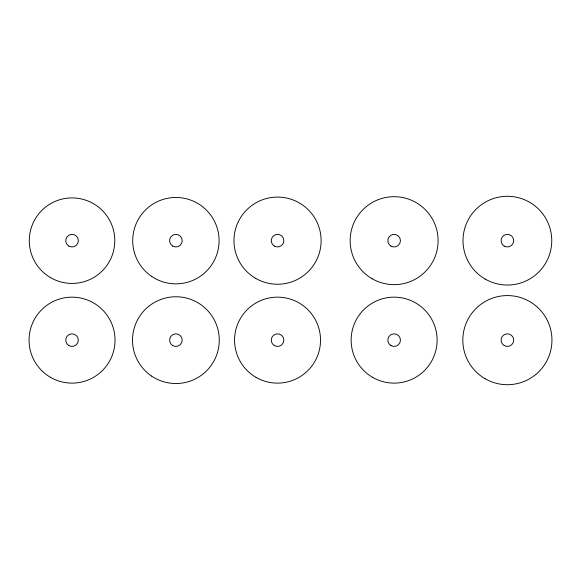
<?xml version="1.0" encoding="UTF-8"?>
<svg xmlns="http://www.w3.org/2000/svg" width="581" height="581" viewBox="0 0 581 581"><rect width="100%" height="100%" fill="white"/><g stroke="black" fill="none" stroke-linecap="round" stroke-linejoin="round"><path stroke-width="0.87" d="M50.547 377.367A42.987 42.987 0 0 0 115.023 340.139A42.987 42.987 0 0 0 50.547 302.912A42.987 42.987 0 0 0 50.547 377.367M50.663 277.689A42.747 42.747 0 0 0 114.791 240.665A42.747 42.747 0 0 0 50.663 203.64A42.747 42.747 0 0 0 50.663 277.689M256.047 377.367A42.987 42.987 0 0 0 320.523 340.139A42.987 42.987 0 0 0 256.047 302.912A42.987 42.987 0 0 0 256.047 377.367M151.583 376.067A43.379 43.379 0 0 0 219.168 343.233A43.379 43.379 0 0 0 156.943 301.118A43.379 43.379 0 0 0 151.583 376.067M151.692 276.425A43.183 43.183 0 0 0 218.972 243.744A43.183 43.183 0 0 0 157.03 201.818A43.183 43.183 0 0 0 151.692 276.425M255.749 278.408A43.582 43.582 0 0 0 321.119 240.665A43.582 43.582 0 0 0 255.749 202.922A43.582 43.582 0 0 0 255.749 278.408M372.639 377.367A42.987 42.987 0 0 0 437.115 340.139A42.987 42.987 0 0 0 372.639 302.912A42.987 42.987 0 0 0 372.639 377.367M372.145 278.749A43.974 43.974 0 0 0 438.103 240.665A43.974 43.974 0 0 0 372.145 202.58A43.974 43.974 0 0 0 372.145 278.749M68.885 246.133A6.311 6.311 0 0 0 78.348 240.665A6.311 6.311 0 0 0 68.885 235.203A6.311 6.311 0 0 0 68.885 246.133M172.739 345.601A6.311 6.311 0 0 0 182.209 340.139A6.311 6.311 0 0 0 172.739 334.671A6.311 6.311 0 0 0 172.739 345.601M274.385 345.601A6.311 6.311 0 0 0 283.848 340.139A6.311 6.311 0 0 0 274.385 334.671A6.311 6.311 0 0 0 274.385 345.601M274.385 246.133A6.311 6.311 0 0 0 283.848 240.665A6.311 6.311 0 0 0 274.385 235.203A6.311 6.311 0 0 0 274.385 246.133M172.739 246.133A6.311 6.311 0 0 0 182.209 240.665A6.311 6.311 0 0 0 172.739 235.203A6.311 6.311 0 0 0 172.739 246.133M390.977 246.133A6.311 6.311 0 0 0 400.44 240.665A6.311 6.311 0 0 0 390.977 235.203A6.311 6.311 0 0 0 390.977 246.133M390.977 345.601A6.311 6.311 0 0 0 400.44 340.139A6.311 6.311 0 0 0 390.977 334.671A6.311 6.311 0 0 0 390.977 345.601M485.106 378.732A44.563 44.563 0 0 0 551.95 340.139A44.563 44.563 0 0 0 485.106 301.546A44.563 44.563 0 0 0 485.106 378.732M485.2 279.091A44.367 44.367 0 0 0 551.754 240.665A44.367 44.367 0 0 0 485.2 202.239A44.367 44.367 0 0 0 485.2 279.091M504.228 246.133A6.311 6.311 0 0 0 513.698 240.665A6.311 6.311 0 0 0 504.228 235.203A6.311 6.311 0 0 0 504.228 246.133M504.228 345.601A6.311 6.311 0 0 0 513.698 340.139A6.311 6.311 0 0 0 504.228 334.671A6.311 6.311 0 0 0 504.228 345.601M68.885 345.601A6.311 6.311 0 0 0 78.348 340.139A6.311 6.311 0 0 0 68.885 334.671A6.311 6.311 0 0 0 68.885 345.601"/></g></svg>
